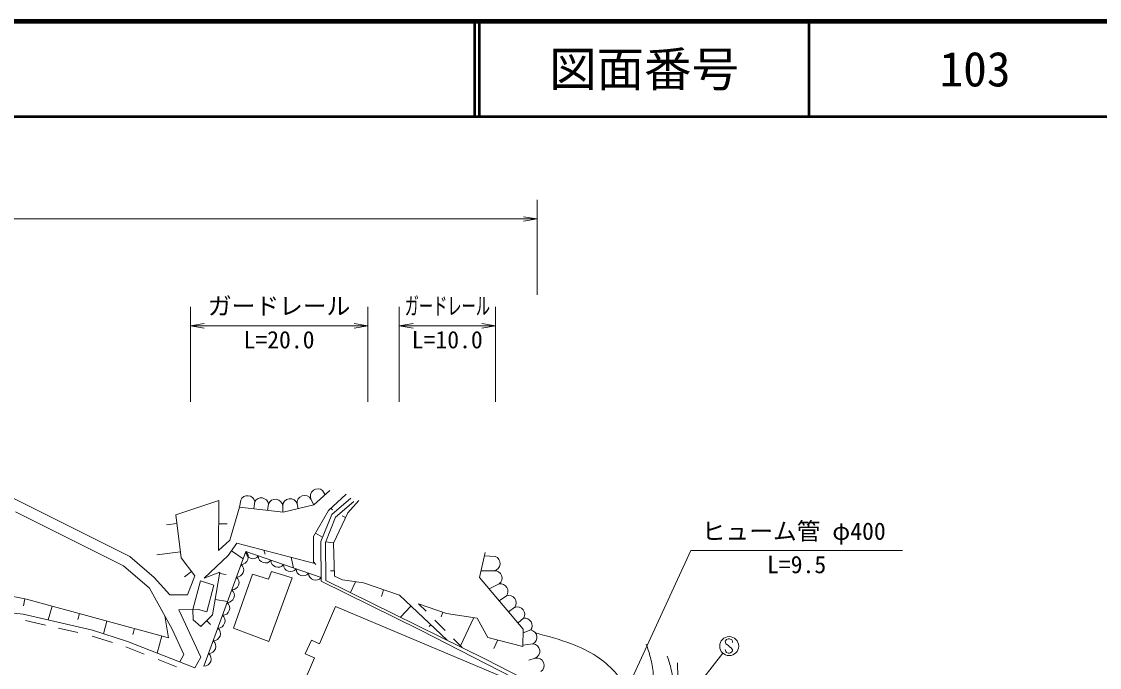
# Model space of a CAD drawing. Units: millimetres, scale not verified. Extents: x 40000 to 680000, y 20000 to 380000.
# Drawn here: x 461019 to 574610, y 311985 to 380000 of the extents above; entities that cross this region are included whole.
import ezdxf
from ezdxf.enums import TextEntityAlignment as Align

# ---------------------------------------------------------------- set-up
doc = ezdxf.new("R2010")
doc.units = ezdxf.units.MM
doc.header["$LTSCALE"] = 1000
for name, color, linetype, lineweight in [('M-BGD', 7, 'Continuous', 13), ('M-STR-STR3', 7, 'Continuous', 13), ('M-STR-STRC', 7, 'Continuous', 13), ('M-TTL', 2, 'Continuous', 140), ('M-TTL-LINE', 7, 'Continuous', 50)]:
    doc.layers.add(name, color=color, linetype=linetype, lineweight=lineweight)
doc.layers.add('M-TTL-TXT', color=7, linetype='Continuous')
doc.styles.add('ＭＳ ゴシック', font='')
doc.styles.get('ＭＳ ゴシック').set_extended_font_data('MS Gothic')

# ---------------------------------------------------------------- blocks, each defined once
blk = doc.blocks.new('open_arrow')
at = {"color": 0, "linetype": 'Continuous', "lineweight": -2}
blk.add_lwpolyline([(7.5, 1.25), (0, 0), (7.5, -1.25)], dxfattribs=at)

msp = doc.modelspace()

# ---------------------------------------------------------------- linework, layer by layer
at = {"layer": 'M-BGD'}
for p, q in [((491830, 329098), (493508, 330601)), ((492744, 330605), (493030, 330173)), ((460217, 329786), (472439, 323675)), ((477280, 328071), (481813, 329549)), ((481813, 329549), (481788, 324290)), ((483991, 328873), (484114, 329611)), ((485592, 329457), (485485, 328698)), ((491521, 329697), (491830, 329098)), ((493364, 328500), (495231, 330227)), ((495720, 329825), (493700, 328099)), ((496045, 329445), (494117, 327798)), ((496578, 329563), (495388, 328254)), ((460389, 328358), (471769, 322668)), ((482965, 325392), (483991, 328873)), ((483991, 328873), (488574, 328322)), ((487035, 329208), (486927, 328525)), ((488537, 328996), (488537, 328331)), ((488574, 328322), (491830, 329098)), ((490065, 329198), (490159, 328700)), ((491796, 325760), (493364, 328500)), ((493777, 328575), (493624, 328740)), ((477831, 323514), (477280, 328071)), ((493700, 328099), (492543, 325253)), ((494117, 327798), (493044, 325158)), ((495388, 328254), (493887, 325063)), ((494821, 327940), (495164, 327779)), ((476303, 326998), (477394, 327129)), ((482685, 327106), (481801, 327111)), ((492724, 325699), (491999, 326114)), ((481788, 324290), (482965, 325392)), ((482806, 323782), (483708, 325070)), ((483708, 325070), (491796, 322980)), ((491796, 322980), (491796, 325760)), ((492543, 325253), (492597, 321062)), ((493044, 325158), (493096, 321150)), ((493062, 325203), (493901, 325093)), ((493887, 325063), (493983, 321610)), ((475272, 323851), (477754, 324151)), ((480241, 312112), (484645, 324177)), ((480241, 312112), (484645, 324177)), ((480279, 321399), (482806, 323782)), ((484363, 323404), (483141, 324259)), ((484645, 324177), (492592, 321452)), ((484645, 324177), (492592, 321452)), ((486674, 323924), (486536, 324339)), ((509881, 324092), (509272, 321451)), ((510938, 323672), (509802, 323750)), ((471769, 322668), (474493, 320328)), ((472439, 323675), (475007, 321469)), ((479283, 321635), (477831, 323514)), ((489670, 322454), (489441, 323588)), ((492036, 322811), (491796, 323119)), ((475007, 321469), (476629, 319632)), ((478192, 321513), (478934, 322087)), ((478507, 319632), (479283, 321635)), ((481914, 322000), (480279, 321399)), ((481125, 317527), (481914, 322000)), ((482589, 321760), (481893, 321883)), ((485349, 321816), (483367, 316108)), ((487049, 321268), (485349, 321816)), ((487364, 322075), (487049, 321268)), ((489550, 321406), (487364, 322075)), ((493587, 322152), (493967, 322163)), ((493983, 321610), (494840, 321205)), ((510817, 322167), (509437, 322168)), ((474493, 320328), (476879, 316001)), ((479867, 321104), (479062, 318084)), ((481287, 320652), (479867, 321104)), ((480545, 317845), (481287, 320652)), ((487089, 314710), (489550, 321406)), ((492597, 321062), (503071, 315894)), ((493096, 321150), (509908, 312855)), ((494840, 321205), (497055, 320895)), ((495684, 319874), (496200, 321015)), ((497055, 320895), (500841, 319586)), ((509272, 321451), (513886, 316024)), ((511359, 320775), (510286, 320259)), ((457079, 320058), (461529, 319172)), ((461228, 318467), (461375, 319203)), ((476629, 319632), (478507, 319632)), ((498935, 319464), (499176, 320161)), ((500841, 319586), (505856, 314854)), ((512114, 319528), (511368, 318986)), ((461529, 319172), (476507, 315114)), ((463837, 316982), (464232, 318440)), ((477585, 318039), (479673, 318103)), ((479062, 318084), (479092, 317006)), ((479673, 318103), (480545, 317845)), ((482724, 318914), (481410, 319146)), ((492410, 314455), (494110, 318410)), ((494110, 318410), (513785, 310132)), ((500937, 317282), (502042, 318453)), ((505818, 317678), (502858, 318694)), ((502858, 318694), (503649, 317896)), ((512995, 318314), (512342, 317840)), ((458361, 317905), (461196, 317587)), ((461196, 317587), (468483, 315917)), ((466959, 317032), (467128, 317655)), ((476105, 317404), (476507, 315114)), ((477585, 318039), (479908, 313050)), ((479092, 317006), (479903, 316305)), ((479903, 316305), (481125, 317527)), ((504560, 316979), (505661, 315870)), ((505243, 317304), (505419, 317815)), ((509039, 317185), (505818, 317678)), ((507276, 314242), (508679, 317240)), ((510142, 315153), (509039, 317185)), ((513917, 317157), (513337, 316670)), ((461445, 316914), (463527, 316437)), ((464922, 316118), (466938, 315656)), ((468483, 315917), (472193, 314725)), ((469662, 315538), (470023, 316871)), ((472750, 315463), (472919, 316086)), ((476879, 316001), (478120, 313336)), ((480935, 316501), (480517, 316919)), ((483367, 316108), (487089, 314710)), ((503071, 315894), (516145, 309224)), ((503982, 316283), (504152, 316462)), ((513886, 316024), (513857, 314195)), ((514677, 315928), (513880, 315620)), ((468462, 315294), (470588, 314610)), ((472193, 314725), (479282, 311929)), ((475324, 313490), (475814, 315302)), ((490922, 313417), (491568, 314848)), ((491568, 314848), (492410, 314455)), ((506529, 314994), (507447, 314069)), ((513857, 314195), (510142, 315153)), ((510804, 313991), (511210, 314878)), ((471991, 314159), (473936, 313393)), ((514915, 314470), (513859, 314322)), ((475410, 312811), (477364, 312041)), ((477686, 312559), (478120, 313336)), ((479282, 311929), (479908, 313050)), ((490698, 310216), (491877, 312995)), ((491877, 312995), (490922, 313417)), ((509908, 312855), (516768, 309356)), ((515142, 312963), (514493, 312754))]:
    msp.add_line(p, q, dxfattribs=at)
for centre, radius, start, end in [((492236, 330012), 781, 49.4422, 203.76771), ((484828, 329294), 781, 12.07384, 156.01009), ((486267, 329064), 781, 10.57528, 149.81611), ((487759, 328916), 781, 5.92961, 158.05487), ((489317, 328972), 781, 16.8232, 178.20304), ((490837, 329319), 781, 28.95986, 188.87204), ((484157, 323595), 759, 269.9016, 49.98621), ((485385, 324177), 740, 180.00435, 322.14636), ((483668, 322255), 759, 269.9016, 49.98621), ((486710, 323723), 740, 180.00435, 322.14636), ((488034, 323269), 740, 180.00435, 322.14636), ((489359, 322815), 740, 180.00435, 322.14636), ((510677, 322935), 781, 280.31343, 70.53345), ((483178, 320914), 759, 269.9016, 49.98621), ((490683, 322361), 740, 180.00435, 322.14636), ((492008, 321906), 740, 180.00435, 322.14636), ((510874, 321388), 781, 308.36925, 94.19117), ((511497, 320006), 781, 322.23259, 100.13525), ((482689, 319574), 759, 269.9016, 49.98621), ((512378, 318792), 781, 322.23259, 109.71218), ((482200, 318233), 759, 269.9016, 49.98621), ((513259, 317578), 781, 327.35434, 109.71218), ((481710, 316893), 759, 269.9016, 49.98621), ((514044, 316386), 781, 324.113, 99.3949), ((481221, 315553), 759, 269.9016, 49.98621), ((514545, 315158), 781, 298.21679, 80.27176), ((480732, 314212), 759, 269.9016, 49.98621), ((514856, 313691), 781, 291.45768, 85.69638), ((480242, 312872), 759, 269.9016, 49.98621), ((515316, 312202), 781, 303.23349, 102.89719)]:
    msp.add_arc(centre, radius, start, end, dxfattribs=at)
for points, knots in [([(515174, 315621), (516449, 315277), (517724, 314932), (518962, 314464), (519897, 314110), (520811, 313687), (521642, 313139), (522326, 312688), (522953, 312154), (523510, 311543), (523971, 311035), (524384, 310475), (524654, 309856), (524945, 309188), (525069, 308452), (525186, 307721), (525420, 306262), (525627, 304822), (525783, 303371), (526083, 300576), (526193, 297739), (526926, 294994), (527220, 293894), (527613, 292809), (528219, 291862), (528859, 290859), (529737, 290012), (530655, 289227), (531664, 288365), (532721, 287579), (533836, 286891), (536168, 285453), (538757, 284443), (541318, 283411), (544853, 281986), (548337, 280520), (551833, 279036), (553511, 278323), (555193, 277607), (556928, 277047), (558403, 276572), (559917, 276210), (561452, 275979), (562490, 275822), (563538, 275725), (564584, 275705), (567345, 275652), (570090, 276130), (572835, 276609)], [0, 0, 0, 0, 1, 1, 1, 2, 2, 2, 3, 3, 3, 4, 4, 4, 5, 5, 5, 6, 6, 6, 7, 7, 7, 8, 8, 8, 9, 9, 9, 10, 10, 10, 11, 11, 11, 12, 12, 12, 13, 13, 13, 14, 14, 14, 15, 15, 15, 16, 16, 16, 16]), ([(526860, 314431), (527015, 313964), (527169, 313497), (527294, 313020), (527436, 312475), (527538, 311918), (527583, 311357), (527615, 310960), (527619, 310562), (527619, 310164), (527621, 307775), (527504, 305387), (527619, 303004), (527675, 301842), (527787, 300682), (527981, 299532), (528209, 298178), (528552, 296838), (529029, 295555), (529322, 294766), (529666, 293999), (530042, 293240), (530387, 292544), (530760, 291854), (531235, 291251), (532034, 290238), (533121, 289468), (534200, 288720), (535430, 287867), (536650, 287042), (537925, 286297), (539767, 285221), (541723, 284314), (543711, 283513), (546890, 282231), (550150, 281220), (553366, 280005), (555166, 279325), (556953, 278581), (558826, 278197), (559682, 278022), (560556, 277921), (561430, 277836), (563512, 277631), (565589, 277511), (567685, 277474), (568618, 277458), (569554, 277458), (570470, 277583), (571665, 277746), (572827, 278121), (573989, 278497)], [0, 0, 0, 0, 1, 1, 1, 2, 2, 2, 3, 3, 3, 4, 4, 4, 5, 5, 5, 6, 6, 6, 7, 7, 7, 8, 8, 8, 9, 9, 9, 10, 10, 10, 11, 11, 11, 12, 12, 12, 13, 13, 13, 14, 14, 14, 15, 15, 15, 16, 16, 16, 17, 17, 17, 17]), ([(529071, 313171), (529224, 312698), (529378, 312225), (529488, 311741), (529633, 311108), (529706, 310456), (529727, 309806), (529753, 308960), (529693, 308117), (529607, 307274), (529479, 306003), (529294, 304735), (529310, 303463), (529327, 302055), (529589, 300641), (530024, 299293), (530408, 298104), (530927, 296966), (531513, 295869), (531974, 295006), (532477, 294169), (533002, 293338), (533422, 292673), (533855, 292012), (534372, 291432), (535211, 290491), (536269, 289761), (537291, 288990), (538744, 287892), (540121, 286711), (541668, 285803), (543289, 284852), (545096, 284202), (546909, 283629), (550002, 282653), (553115, 281902), (556171, 280830), (557715, 280289), (559244, 279665), (560846, 279401), (561765, 279249), (562708, 279216), (563645, 279222), (564959, 279231), (566261, 279319), (567576, 279341), (568973, 279365), (570384, 279315), (571745, 279550), (572953, 279758), (574121, 280190), (575289, 280623)], [0, 0, 0, 0, 1, 1, 1, 2, 2, 2, 3, 3, 3, 4, 4, 4, 5, 5, 5, 6, 6, 6, 7, 7, 7, 8, 8, 8, 9, 9, 9, 10, 10, 10, 11, 11, 11, 12, 12, 12, 13, 13, 13, 14, 14, 14, 15, 15, 15, 16, 16, 16, 17, 17, 17, 17]), ([(530143, 312486), (530173, 311093), (530202, 309700), (530322, 308317), (530473, 306572), (530768, 304843), (531067, 303105), (531394, 301195), (531726, 299275), (532407, 297477), (533012, 295878), (533894, 294375), (534908, 292980), (535699, 291894), (536570, 290872), (537559, 289972), (538399, 289208), (539324, 288531), (540298, 287947), (541711, 287102), (543228, 286453), (544735, 285774), (546716, 284881), (548682, 283936), (550751, 283332), (552522, 282814), (554369, 282547), (556201, 282230), (557661, 281977), (559112, 281691), (560578, 281515), (561958, 281349), (563350, 281280), (564747, 281307), (566283, 281336), (567825, 281482), (569304, 281843), (571581, 282399), (573710, 283466), (575839, 284532)], [0, 0, 0, 0, 1, 1, 1, 2, 2, 2, 3, 3, 3, 4, 4, 4, 5, 5, 5, 6, 6, 6, 7, 7, 7, 8, 8, 8, 9, 9, 9, 10, 10, 10, 11, 11, 11, 12, 12, 12, 13, 13, 13, 13])]:
    msp.add_open_spline(points, degree=3, knots=knots, dxfattribs=at)
at = {"layer": 'M-STR-STR3'}
for p, q in [((515350, 351212), (515350, 361212)), ((372470, 359212), (515350, 359212)), ((478809, 339951), (478809, 349951)), ((497515, 339951), (497515, 349951)), ((500824, 339951), (500824, 349951)), ((510960, 339951), (510960, 349951)), ((478809, 347951), (497515, 347951)), ((500824, 347951), (510960, 347951)), ((515975, 290372), (531536, 324294)), ((531536, 324294), (553873, 324294))]:
    msp.add_line(p, q, dxfattribs=at)
at = {"layer": 'M-STR-STRC'}
for p, q in [((535308, 314929), (535185, 314745)), ((535185, 314745), (535187, 314613)), ((535501, 314995), (535308, 314929)), ((535622, 314992), (535501, 314995)), ((535872, 314874), (535622, 314992)), ((535935, 314742), (535872, 314874)), ((535935, 314613), (535935, 314742)), ((535187, 313765), (535185, 313886)), ((535187, 314613), (535250, 314484)), ((535227, 313662), (535187, 313765)), ((535311, 313552), (535227, 313662)), ((535250, 314484), (535506, 314302)), ((535498, 313491), (535311, 313552)), ((535506, 314302), (535635, 314171)), ((535732, 313520), (535632, 313491)), ((535635, 314171), (535814, 314055)), ((535874, 313612), (535732, 313520)), ((535814, 314055), (535940, 313855)), ((535935, 313744), (535874, 313612)), ((535940, 313855), (535935, 313744)), ((515901, 289070), (534912, 313499)), ((535632, 313491), (535498, 313491))]:
    msp.add_line(p, q, dxfattribs=at)
msp.add_circle((535592, 314232), 1000, dxfattribs=at)
at = {"layer": 'M-TTL'}
msp.add_line((680000, 380000), (40000, 380000), dxfattribs=at)
at = {"layer": 'M-TTL-LINE'}
for p, q in [((508747, 380000), (508747, 370000)), ((509247, 380000), (509247, 370000)), ((543997, 380000), (543997, 370000)), ((40000, 370000), (680000, 370000))]:
    msp.add_line(p, q, dxfattribs=at)

# ---------------------------------------------------------------- block references
at = {"layer": 'M-STR-STR3', "xscale": 193, "yscale": 193, "rotation": 180}
for p in [(515350, 359212), (497515, 347951), (510960, 347951)]:
    msp.add_blockref('open_arrow', p, dxfattribs=at)
at = {"layer": 'M-STR-STR3', "xscale": 193, "yscale": 193}
for p in [(478809, 347951), (500824, 347951)]:
    msp.add_blockref('open_arrow', p, dxfattribs=at)

# ---------------------------------------------------------------- texts
at = {"layer": 'M-STR-STR3', "style": 'ＭＳ ゴシック'}
for s, p in [('ガードレール', (480662, 348581)), ('L=20.0', (484412, 345034)), ('L=10.0', (502142, 345034)), ('ヒューム管 φ400', (532705, 324868)), ('L=9.5', (539580, 321355))]:
    msp.add_text(s, height=1833, dxfattribs=at).set_placement(p, align=Align.BOTTOM_LEFT)
at = {"layer": 'M-STR-STR3', "style": 'ＭＳ ゴシック', "width": 0.6}
msp.add_text('ガードレール', height=1833, dxfattribs=at).set_placement((501392, 348581), align=Align.BOTTOM_LEFT)
at = {"layer": 'M-TTL-TXT', "style": 'ＭＳ ゴシック'}
for s, p in [('図面番号', (526622, 375000)), ('103', (561497, 375000))]:
    msp.add_text(s, height=3666, dxfattribs=at).set_placement(p, align=Align.MIDDLE_CENTER)

doc.saveas('drawing.dxf')
